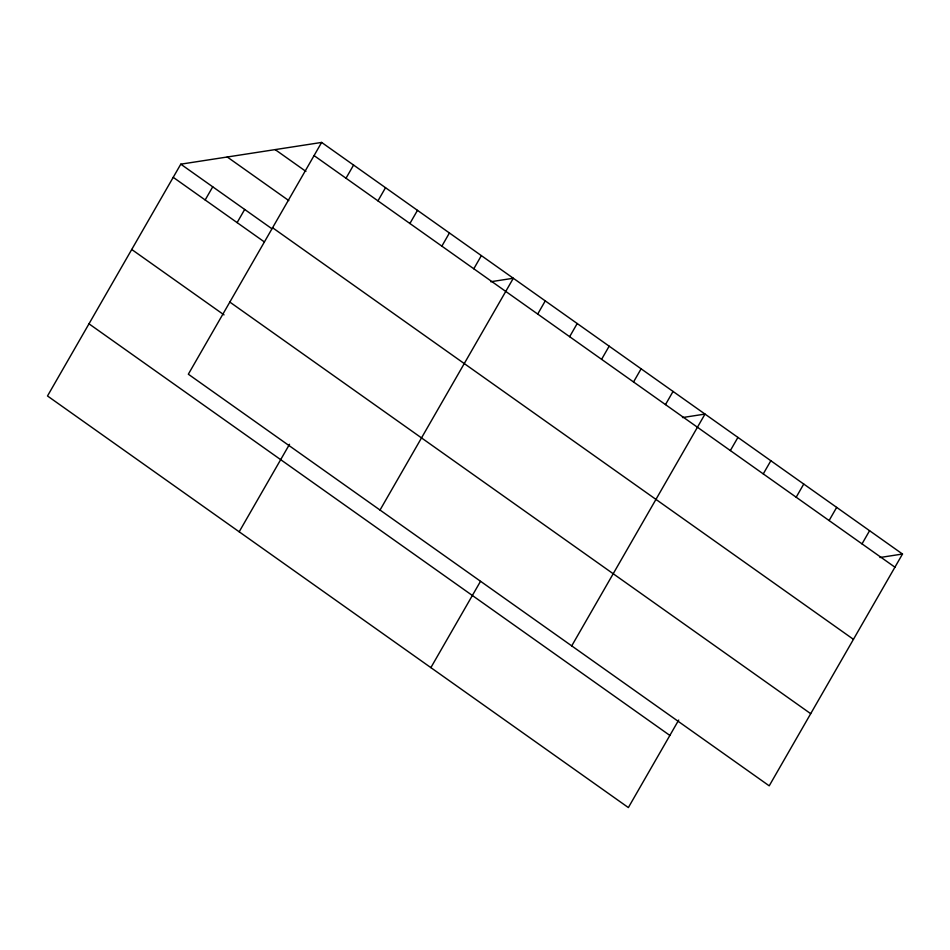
<?xml version="1.0" encoding="UTF-8"?>
<svg xmlns="http://www.w3.org/2000/svg" width="950" height="950" viewBox="0 0 950 950"><rect width="100%" height="100%" fill="white"/><g stroke="black" fill="none" stroke-linecap="round" stroke-linejoin="round"><path stroke-width="1.43" d="M321.634 142.429L188.338 374.217L769.215 785.828L902.5 554.028L321.634 142.429L180.785 164.172L47.5 395.972L628.366 807.571L678.704 720.053M205.164 199.975L212.741 186.806M237.12 222.609L244.684 209.451M346.014 178.22L353.578 165.062M377.957 200.866L385.522 187.696M409.901 223.499L417.478 210.342M239.186 531.798L289.524 444.267M441.857 246.145L449.421 232.976M473.801 268.779L481.365 255.621M380.024 510.055L513.321 278.255L490.782 281.734M537.7 314.058L545.264 300.889M569.644 336.692L577.208 323.534M601.587 359.338L609.164 346.168M430.872 667.624L480.474 581.376M633.543 381.971L641.107 368.814M665.487 404.605L673.051 391.447M571.722 645.881L705.007 414.081L682.468 417.561M730.348 450.573L737.924 437.416M763.266 473.896L770.842 460.738M796.183 497.218L803.748 484.061M829.101 520.541L836.665 507.383M862.018 543.875L869.582 530.706M879.961 557.508L902.5 554.028M314.058 155.586L894.936 567.197M275.156 149.601L305.912 171.404M227.264 156.999L288.8 200.592M272.579 227.739L853.444 639.338M180.785 164.172L271.902 228.736M173.221 177.329L264.326 241.894M229.829 302.076L810.694 713.676M131.729 249.482L224.022 314.878M88.991 323.819L669.857 735.431"/></g></svg>
